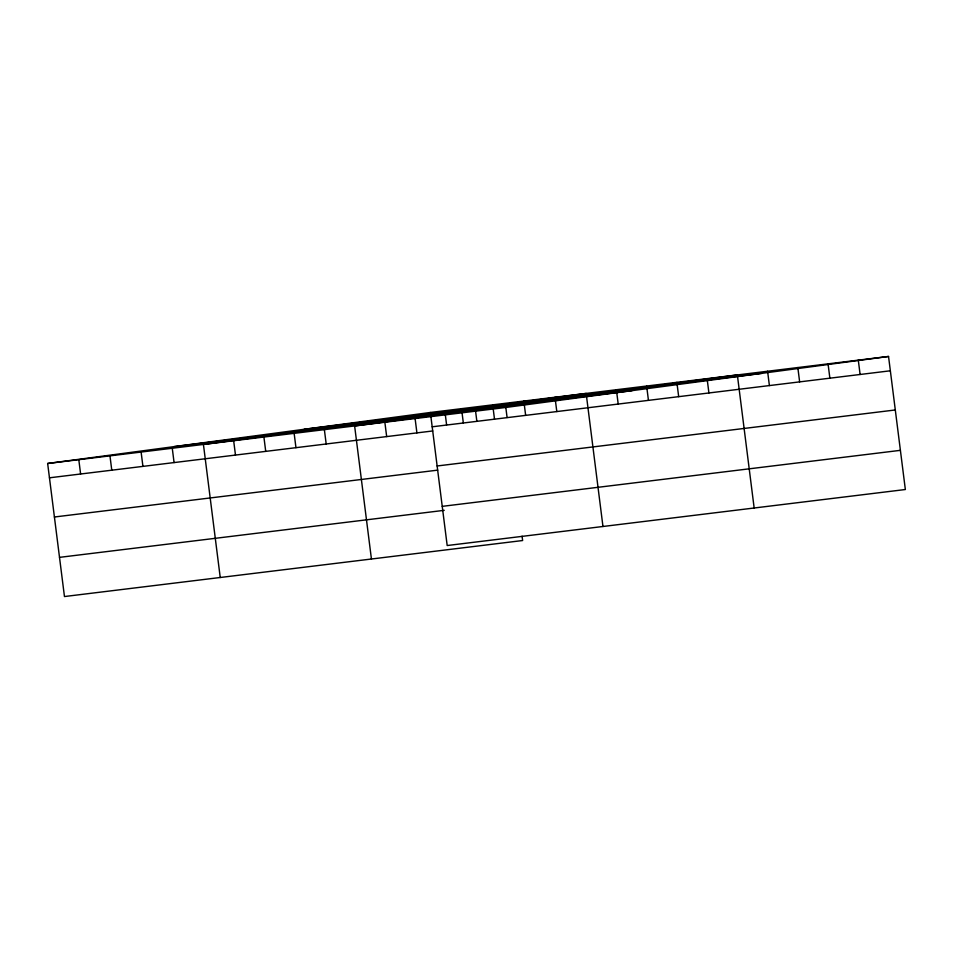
<?xml version="1.0" encoding="UTF-8"?>
<svg xmlns="http://www.w3.org/2000/svg" width="953" height="953" viewBox="0 0 953 953"><rect width="100%" height="100%" fill="white"/><g stroke="black" fill="none" stroke-linecap="round" stroke-linejoin="round"><path stroke-width="1.43" d="M522.077 536.182L522.625 540.53L64.459 596.542L47.65 463.48L430.375 412.47L888.541 356.458L905.35 489.52L447.183 545.533L430.375 412.47M47.65 463.48L505.817 407.467L888.541 356.458M304.078 429.303L762.245 373.29M173.946 446.647L632.113 390.635M432.185 426.801L890.352 370.788M49.461 477.81L432.745 430.959M437.129 465.981L895.296 409.969M54.404 517.002L437.701 470.139M442.24 506.353L900.394 450.34M59.515 557.362L444.241 510.331M858.296 360.151L860.106 374.481M828.062 363.843L829.872 378.174M797.828 367.548L799.638 381.879M767.582 371.241L769.393 385.572M754.157 507.997L737.348 374.934L354.623 425.955L371.432 559.018M707.102 378.639L708.913 392.97M676.868 382.332L678.679 396.662M646.634 386.025L648.445 400.355M616.388 389.729L618.199 404.06M602.963 526.485L586.155 393.422L203.43 444.443L220.238 577.506M554.991 397.234L556.802 411.565M523.84 401.046L525.651 415.377M505.817 407.467L507.079 417.497M492.689 404.846L494.5 419.177M475.571 411.16L476.845 421.19M461.526 408.658L463.337 422.989M445.337 414.865L446.6 424.895M415.103 418.558L416.914 432.888M384.857 422.25L386.668 436.581M324.377 429.648L326.188 443.979M294.143 433.341L295.954 447.684M263.91 437.046L265.72 451.377M233.664 440.739L235.474 455.069M172.267 448.244L174.077 462.574M141.115 452.056L142.926 466.386M109.964 455.868L111.775 470.198M78.801 459.68L80.612 474.01"/></g></svg>
